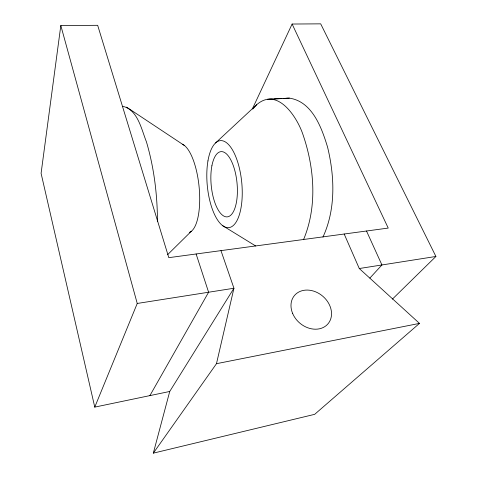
<?xml version="1.0" encoding="UTF-8"?>
<svg xmlns="http://www.w3.org/2000/svg" width="477" height="477" viewBox="0 0 477 477"><rect width="100%" height="100%" fill="white"/><g stroke="black" fill="none" stroke-linecap="round" stroke-linejoin="round"><path stroke-width="0.72" d="M392.398 299.127L435.912 256.465L320.693 23.85L292.115 24.035L388.23 228.078L168.804 257.663L97.666 25.305L60.823 25.543L41.088 173.33L94.768 407.114L169.734 391.468L233.939 288.245L220.97 250.634M344.185 234.016L359.276 268.527L419.486 323.394L314.677 414.334L153.32 453.15L216.48 363.689L233.939 288.245L137.239 303.461L94.768 407.114M153.32 453.15L169.734 391.468M252.464 108.714L292.115 24.035M303.509 239.704C317.467 206.553 314.456 168.065 302.967 134.615C297.183 117.163 277.423 86.516 256.65 104.731L215.568 142.951M322.959 237.075C335.891 209.111 334.693 176.478 327.562 147.095C321.659 127.669 312.286 101.535 289.366 98.119L267.382 99.252M149.897 395.612L208.604 292.234L196.119 253.985M252.738 109.084L256.65 104.731M369.872 278.085L381.934 264.962L366.509 231.005M167.618 254.67L191.277 231.327M122.613 106.58L123.239 106.413C137.895 110.175 141.502 129.565 146.415 141.788C154.041 167.528 157.338 194.467 157.47 221.274M216.48 363.689L419.486 323.394M359.276 268.527L435.912 256.465M283.457 98.512L289.366 98.119M268.843 99.252L272.498 99.067M273.959 98.989L281.996 98.59M286.319 98.298L287.84 98.292M222.807 225.764L255.666 245.971M126.56 107.122L184.629 145.658M60.823 25.543L137.239 303.461M182.494 144.251A44.719 15.431 84.3 0 1 199.332 189.464A44.719 15.431 84.3 0 1 189.363 232.359M207.954 160.898A43.705 17.303 84.5 0 0 227.368 227.648A43.705 17.303 84.5 0 0 238.261 163.897A43.705 17.303 84.5 0 0 207.954 160.898M211.901 165.793A32.758 12.957 84.5 0 0 225.758 216.791A32.758 12.957 84.5 0 0 234.726 170.194A32.758 12.957 84.5 0 0 211.901 165.793M292.574 313.294A21.948 17.685 40.2 0 0 327.425 324.467A21.948 17.685 40.2 0 0 313.783 291.161A21.948 17.685 40.2 0 0 292.574 313.294"/></g></svg>
